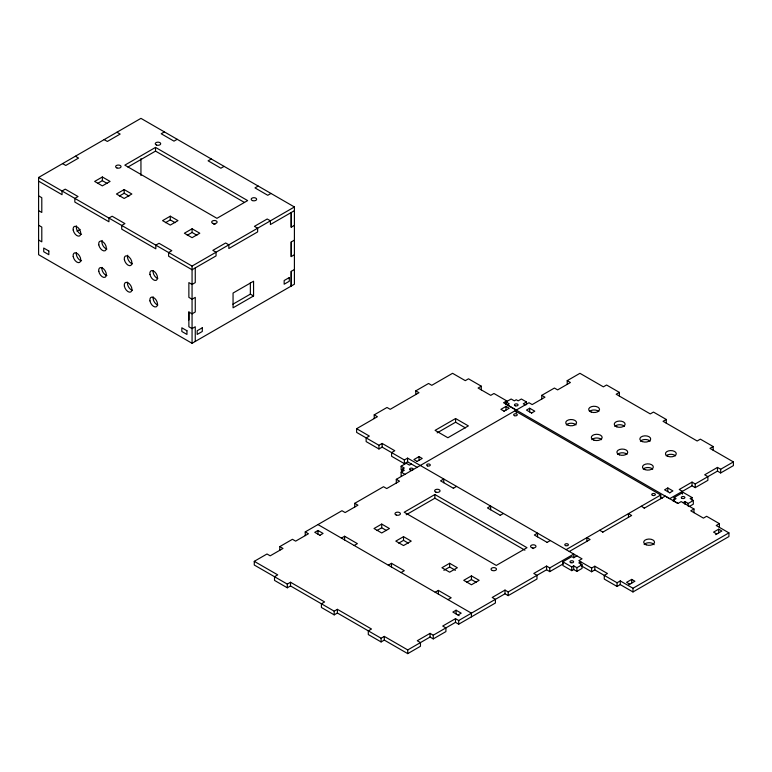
<?xml version="1.0" encoding="UTF-8"?>
<svg xmlns="http://www.w3.org/2000/svg" width="772" height="772" viewBox="0 0 772 772"><rect width="100%" height="100%" fill="white"/><g stroke="black" fill="none" stroke-linecap="round" stroke-linejoin="round"><path stroke-width="1.16" d="M38.6 181.159L38.6 254.692L192.064 343.299L294.412 284.202L294.412 206.973L140.948 118.367L38.6 177.464L38.6 181.159L62.049 194.689L62.049 191.002L65.244 189.15L78.04 196.542L74.836 198.385L74.836 202.081L108.939 221.767L108.939 218.071L112.133 216.228L124.929 223.61L121.725 225.453L121.725 229.149L155.828 248.835L155.828 245.149L159.022 243.296L171.818 250.688L168.614 252.531L168.614 256.227L192.064 269.756L216.054 255.908L216.054 252.222L212.85 250.369L225.646 242.987L228.84 244.83L228.84 248.526L257.626 231.909L257.626 228.213L254.422 226.37L267.218 218.987L270.412 220.831L270.412 224.527L294.412 210.669M195.258 267.913L195.258 282.6L192.064 284.453L188.87 282.6L188.87 297.374L192.064 299.218L195.258 297.374L195.258 311.985L192.064 313.837L188.87 311.985L188.87 326.759L192.064 328.602L195.258 326.759L195.258 341.456M192.064 343.299L192.064 266.07L294.412 206.973M291.218 271.358L291.198 286.065L291.218 271.358L294.412 269.515M294.412 254.741L291.218 256.584L291.218 241.974L294.412 240.131M291.218 227.209L291.218 212.512L291.208 227.209L294.412 225.356M164.397 131.906L161.203 133.759L173.989 141.141L177.193 139.298M102.358 176.981L94.657 181.43L102.358 185.878L110.068 181.43L102.358 176.981L102.358 180.667L107.173 183.446M155.529 147.413L124.832 165.14L216.932 218.322L247.638 200.595L155.529 147.413L155.529 151.109L244.531 202.496M97.542 183.446L102.358 180.667M127.901 167.061L155.529 151.109M124.167 189.565L116.456 194.013L124.167 198.462L131.867 194.013L124.167 189.565L124.167 193.261L128.982 196.04M119.351 196.04L124.167 193.261M76.968 231.214L80.095 229.409M211.287 158.984L208.093 160.827L220.879 168.209L224.083 166.366M170.284 216.189L162.574 220.638L170.284 225.086L177.985 220.638L170.284 216.189L170.284 219.885L175.099 222.664M165.469 222.664L170.284 219.885M258.176 186.052L254.982 187.895L267.768 195.287L270.972 193.434M192.083 228.782L184.383 233.231L192.083 237.679L199.794 233.231L192.083 228.782L192.083 232.469L196.899 235.248M187.268 235.248L192.083 232.469M232.941 304.187L250.36 294.132L253.563 295.975L253.563 281.22L233.057 293.051L233.057 307.816L253.563 295.975M374.217 418.549L374.217 414.853L387.004 407.471L390.207 409.314L418.984 392.697L415.79 390.854L415.79 394.55M415.79 390.854L428.576 383.472L431.78 385.315L452.566 373.31L465.294 380.654L468.498 378.801L481.294 386.193L481.294 389.879M417.372 467.475L407.587 461.82L404.393 463.663L391.597 456.281L391.597 452.585L394.791 450.742L382.14 443.437L378.946 445.28L356.625 432.397L356.625 428.701L377.411 416.706L374.217 414.853M481.294 386.193L478.09 388.036L490.751 395.341L493.945 393.498L506.741 400.88L506.741 402.723M356.625 428.701L369.344 436.055L366.15 437.898L366.15 441.594L378.946 448.976L382.14 447.123L404.393 459.977L407.587 458.124L582.02 558.832L578.826 560.684L591.613 568.067L594.816 566.223L607.467 573.528L604.273 575.372L604.273 579.068L617.06 586.45L620.263 584.607L632.982 591.95L728.922 536.559L728.922 532.873L716.213 525.51L719.417 523.667L719.417 527.363M455.596 418.53L435.09 430.361L447.876 437.743L468.372 425.903L455.596 418.53L455.596 422.216L437.145 432.87M506.741 400.88L503.547 402.723L516.246 410.086L516.246 412.856M506.017 404.731L506.017 401.961L511.132 399.008L514.335 400.851L516.246 399.742L518.166 400.851L521.37 399.008L526.485 401.961L526.485 404.731M402.723 470.823L401.122 469.907L401.122 466.211L406.236 463.258L409.44 465.101L411.36 463.991M416.986 461.482L422.226 458.452L419.032 456.609L413.917 459.562L417.112 461.415M503.971 411.264L509.211 408.234L506.017 406.39L500.903 409.343L504.097 411.187M402.405 471.933L402.405 469.164L404.316 468.054L401.122 466.211M401.122 475.813L401.122 472.117L404.316 470.273L402.405 469.164M526.485 401.961L523.281 403.804L525.201 404.914M573.779 557.77L573.779 554.074L549.77 567.931L546.576 566.088L533.78 573.471L536.984 575.314L536.984 579.01L508.198 595.627L505.004 593.784L458.703 620.514L455.499 618.662L442.713 626.053L445.907 627.897L445.907 631.592L433.256 638.898L430.052 637.054L407.741 649.937L384.292 636.398L381.098 638.241L337.403 613.016L334.199 614.869L321.413 607.477L321.413 603.791L324.607 601.938L290.513 582.252L287.309 584.105L254.268 565.027L254.268 561.331L266.996 553.987L270.19 555.83L282.986 548.448L279.792 546.605L279.792 550.291M279.792 546.605L292.443 539.3L295.637 541.143L308.433 533.761L305.239 531.908L305.239 535.604M305.239 531.908L341.948 510.717L345.142 512.56L357.938 505.178L354.734 503.334L354.734 507.021M354.734 503.334L383.52 486.717L386.714 488.56L399.51 481.178L396.306 479.325L396.306 483.021M396.306 479.325L528.974 402.733L532.169 404.586L544.964 397.194L541.761 395.351L541.761 399.047M541.761 395.351L554.421 388.046L557.616 389.889L570.412 382.507L567.208 380.664L567.208 384.35M567.208 380.664L579.936 373.31L603.386 386.849L606.58 385.006L619.376 392.388L619.376 396.084M319.878 535.276L323.072 533.423L317.958 530.47L314.764 532.323L320.004 535.343M531.599 413.039L534.793 411.187L529.679 408.234L526.485 410.086L531.725 413.107M341.407 538.103L344.601 536.25L357.397 543.642L354.194 545.486M381.715 524.082L374.015 528.531L381.715 532.979L389.426 528.531L381.715 524.082L381.715 527.768L386.531 530.547M434.887 494.514L404.19 512.241L496.29 565.422L526.996 547.695L434.887 494.514L434.887 498.21L524.921 550.195M376.9 530.547L381.715 527.768M406.236 514.75L434.887 498.21M453.347 488.242L456.551 486.399M619.376 392.388L616.172 394.231L650.275 413.917L653.469 412.074L666.265 419.457L666.265 423.152M254.268 561.331L277.717 574.87L274.523 576.713L274.523 580.409L287.309 587.791L290.513 585.948L334.199 611.173L337.403 609.33L371.496 629.016L368.302 630.859L368.302 634.555L381.098 641.937L384.292 640.094L407.741 653.633L420.46 646.28L420.46 642.593L417.266 640.741L430.052 633.358L433.256 635.202L455.499 622.357L458.703 624.201L495.412 603.009L495.412 599.323L492.208 597.47L505.004 590.088L508.198 591.931L546.576 569.775L549.77 571.627L563.338 563.792M403.524 536.665L395.814 541.114L403.524 545.563L411.225 541.114L403.524 536.665L403.524 540.361L408.34 543.141M398.709 543.141L403.524 540.361M388.297 565.172L391.491 563.328L404.287 570.711L401.083 572.554M500.237 515.31L503.441 513.467M666.265 419.457L663.061 421.309L697.164 440.995L700.358 439.152L713.154 446.534L713.154 450.23M449.642 563.29L441.931 567.738L449.642 572.187L457.342 567.738L449.642 563.29L449.642 566.986L455.422 570.325M443.861 570.325L449.642 566.986M435.186 592.249L438.38 590.397L451.176 597.789L447.982 599.632M471.441 575.883L463.74 580.332L471.441 584.78L479.151 580.332L471.441 575.883L471.441 579.569L476.256 582.358M466.626 582.358L471.441 579.569M547.136 542.388L550.33 540.535M713.154 446.534L709.951 448.378L733.4 461.917L733.4 465.613L720.672 472.956L717.477 471.103L695.225 483.957L692.03 482.104L679.244 489.496L682.438 491.339L682.438 494.109M457.989 615.014L461.193 613.171L456.069 610.208L452.875 612.061L459.147 615.68M669.71 492.777L672.914 490.934L667.799 487.972L664.596 489.824L669.845 492.854M566.098 549.645L660.764 494.987L660.764 498.683M569.225 551.536L590.088 539.493L586.884 537.64L586.884 541.336M602.507 532.313L631.66 515.484L628.456 513.641L628.456 517.337M644.118 508.294L665.232 496.097L677.97 503.441L681.174 501.588L693.97 508.98L693.97 512.666M733.4 461.917L720.672 469.26L717.477 467.417L704.691 474.799L707.885 476.642L707.885 480.338L695.225 487.643L692.03 485.8L669.71 498.683L507.291 404.914L509.211 403.804L506.017 401.961M580.747 564.564L580.747 561.794L578.826 562.894L582.02 564.747L582.02 568.433L576.906 571.386L573.702 569.543L571.791 570.653L562.836 565.48L562.836 561.794L571.791 556.622L573.702 557.731L576.906 555.879M674.139 500.295L674.139 497.525L683.095 492.362L692.05 497.525L692.05 500.295M672.653 500.681L674.612 499.552M562.836 561.794L571.791 566.957L573.702 565.847L576.906 567.7L582.02 564.747M683.095 502.697L685.015 501.588L688.209 503.441L693.324 500.478L693.324 504.174L689.232 506.538M692.05 497.525L690.129 498.635L693.324 500.478M693.97 508.98L690.766 510.823L703.427 518.128L706.621 516.285L719.417 523.667M581.779 566.079L591.613 571.762L594.816 569.91L617.06 582.763L620.263 580.911L632.982 588.254L728.922 532.873M628.63 584.858L634.902 581.239L631.708 579.396L626.584 582.349L629.788 584.201M715.615 534.639L721.888 531.02L718.693 529.177L713.569 532.13L716.773 533.973M116.948 132.224L120.152 134.077L107.356 141.459L104.162 139.616M674.139 497.525L676.06 498.635L672.856 500.478L677.98 503.441M75.376 156.233L78.57 158.077L65.784 165.459L62.58 163.616M514.972 410.82L660.764 494.987M660.321 496.956L662.405 498.162M641.252 506.258L644.446 508.101M38.6 177.464L192.064 266.07M455.596 422.216L465.419 427.9M38.6 195.847L41.794 197.7L41.794 212.464L38.6 210.621M599.68 530.258L602.874 532.101M38.6 225.231L41.794 227.074L41.794 241.848L38.6 240.005M453.637 488.406L440.561 480.859L443.755 479.007L443.755 482.703M500.497 515.455L487.45 507.928L490.645 506.085L490.645 509.771M547.358 542.513L534.34 534.996L537.534 533.153L537.534 536.849M401.122 472.117L405.213 474.481M317.958 524.564L471.422 613.171L471.422 616.857M291.208 241.983L291.218 256.584M140.948 158.598L140.948 175.514M720.672 469.26L720.672 472.956M718.693 529.177L718.693 532.873M717.477 467.417L717.477 471.103M695.225 483.957L695.225 487.643M692.03 482.104L692.03 485.8M688.209 503.441L688.209 506.21M685.015 501.588L685.015 504.357M667.799 487.972L667.799 491.667M632.982 588.254L632.982 591.95M631.708 579.396L631.708 583.092M620.263 580.911L620.263 584.607M617.06 582.763L617.06 586.45M594.816 566.223L594.816 569.91M591.613 568.067L591.613 571.762M576.906 567.7L576.906 571.386M573.702 565.847L573.702 569.543M571.791 566.957L571.791 570.653M549.77 567.931L549.77 571.627M546.576 566.088L546.576 569.775M529.679 408.234L529.679 411.93M508.198 591.931L508.198 595.627M506.017 406.39L506.017 410.086M505.004 590.088L505.004 593.784M458.703 620.514L458.703 624.201M456.069 610.208L456.069 613.904M455.499 618.662L455.499 622.357M438.38 590.397L438.38 594.093M433.256 635.202L433.256 638.898M430.052 633.358L430.052 637.054M419.032 456.609L419.032 460.305M407.741 649.937L407.741 653.633M407.587 458.124L407.587 461.82M404.393 459.977L404.393 463.663M391.491 563.328L391.491 567.024M384.292 636.398L384.292 640.094M382.14 443.437L382.14 447.123M381.098 638.241L381.098 641.937M378.946 445.28L378.946 448.976M344.601 536.25L344.601 539.946M337.403 609.33L337.403 613.016M334.199 611.173L334.199 614.869M317.958 530.47L317.958 534.166M290.513 582.252L290.513 585.948M287.309 584.105L287.309 587.791M250.36 282.774L250.36 294.132M188.87 311.985L188.87 319.994M643.221 469.067A5.423 3.136 0 0 1 648.065 467.533A5.423 3.136 0 0 1 652.726 469.241M617.639 454.303A5.423 3.136 0 0 1 626.98 454.303M591.892 439.702A5.423 3.136 0 0 1 596.727 437.994A5.423 3.136 0 0 1 601.562 439.702M566.301 424.928A5.423 3.136 0 0 1 574.725 424.002L575.208 424.282A5.423 3.136 0 0 1 575.98 424.928M666.178 455.818A5.423 3.136 0 0 1 675.519 455.818M640.432 441.217A5.423 3.136 0 0 1 645.267 439.509A5.423 3.136 0 0 1 650.101 441.217M614.85 426.443A5.423 3.136 0 0 1 619.684 424.735A5.423 3.136 0 0 1 624.519 426.443M589.422 411.505A5.423 3.136 0 0 1 598.773 411.505M157.845 305.027A5.423 3.136 60 0 1 153.165 296.93M132.485 290.311A5.423 3.136 60 0 1 128.673 287.126A5.423 3.136 60 0 1 127.583 282.166M106.903 275.536A5.423 3.136 60 0 1 103.467 272.921L103.274 272.641A5.423 3.136 60 0 1 102.001 267.392M81.552 260.801A5.423 3.136 60 0 1 77.692 257.867A5.423 3.136 60 0 1 76.37 252.859M157.845 278.518A5.423 3.136 60 0 1 153.117 270.663M132.485 263.802A5.423 3.136 60 0 1 128.509 260.318A5.423 3.136 60 0 1 127.737 255.214M106.903 249.028A5.423 3.136 60 0 1 102.917 245.544A5.423 3.136 60 0 1 102.155 240.439M81.552 234.292A5.423 3.136 60 0 1 77.509 231.069A5.423 3.136 60 0 1 76.486 225.887M644.176 544.569A5.423 3.136 0 0 1 649.233 542.735A5.423 3.136 0 0 1 654.135 544.694M532.815 548.516A2.712 1.563 0 0 1 533.664 548.506M213.603 224.266A2.712 1.563 0 0 1 215.118 224.256M202.303 327.791L197.178 330.744L197.178 334.43L202.303 331.477L202.303 327.791M289.278 277.563L284.164 280.525L284.164 284.212L289.278 281.259L289.278 277.563M48.829 251.006L43.714 248.044L43.714 251.74L48.829 254.692L48.829 251.006M186.949 330.744L181.835 327.791L181.835 331.477L186.949 334.43L186.949 330.744M616.818 426.839A5.423 3.136 0 0 0 625.108 424.272A5.423 3.136 0 0 0 617.117 421.415A5.423 3.136 0 0 0 616.818 426.839M642.401 441.613A5.423 3.136 0 0 0 650.69 439.046A5.423 3.136 0 0 0 642.7 436.19A5.423 3.136 0 0 0 642.401 441.613M591.236 412.065A5.423 3.136 0 0 0 599.526 409.507A5.423 3.136 0 0 0 591.535 406.641A5.423 3.136 0 0 0 591.236 412.065M667.992 456.377A5.423 3.136 0 0 0 676.272 453.82A5.423 3.136 0 0 0 668.282 450.954A5.423 3.136 0 0 0 667.992 456.377M645.035 469.637A5.423 3.136 0 0 0 653.315 467.07A5.423 3.136 0 0 0 645.324 464.213A5.423 3.136 0 0 0 645.035 469.637M619.453 454.862A5.423 3.136 0 0 0 627.732 452.295A5.423 3.136 0 0 0 619.742 449.439A5.423 3.136 0 0 0 619.453 454.862M593.861 440.088A5.423 3.136 0 0 0 602.15 437.531A5.423 3.136 0 0 0 594.16 434.665A5.423 3.136 0 0 0 593.861 440.088M568.279 425.324A5.423 3.136 0 0 0 576.568 422.757A5.423 3.136 0 0 0 568.578 419.9A5.423 3.136 0 0 0 568.279 425.324M98.787 244.83A5.423 3.136 60 0 0 105.146 250.726A5.423 3.136 60 0 0 103.631 242.379A5.423 3.136 60 0 0 98.787 244.83M124.369 259.604A5.423 3.136 60 0 0 130.729 265.491A5.423 3.136 60 0 0 129.214 257.144A5.423 3.136 60 0 0 124.369 259.604M73.205 230.056A5.423 3.136 60 0 0 79.564 235.952A5.423 3.136 60 0 0 78.049 227.605A5.423 3.136 60 0 0 73.205 230.056M149.951 274.369A5.423 3.136 60 0 0 156.32 280.265A5.423 3.136 60 0 0 154.796 271.918A5.423 3.136 60 0 0 149.951 274.369M149.951 300.877A5.423 3.136 60 0 0 156.32 306.773A5.423 3.136 60 0 0 154.796 298.426A5.423 3.136 60 0 0 149.951 300.877M124.369 286.113A5.423 3.136 60 0 0 130.729 291.999A5.423 3.136 60 0 0 129.214 283.652A5.423 3.136 60 0 0 124.369 286.113M98.787 271.339A5.423 3.136 60 0 0 105.146 277.235A5.423 3.136 60 0 0 103.631 268.888A5.423 3.136 60 0 0 98.787 271.339M73.205 256.574A5.423 3.136 60 0 0 79.564 262.461A5.423 3.136 60 0 0 78.049 254.113A5.423 3.136 60 0 0 73.205 256.574M646.154 544.8A5.423 3.136 0 0 0 654.531 542.349A5.423 3.136 0 0 0 646.656 539.387A5.423 3.136 0 0 0 646.154 544.8M435.939 492.169A2.712 1.563 0 0 0 440.05 490.857A2.712 1.563 0 0 0 436.026 489.458A2.712 1.563 0 0 0 435.939 492.169M531.879 547.705A2.712 1.563 0 0 0 535.99 546.393A2.712 1.563 0 0 0 531.956 544.993A2.712 1.563 0 0 0 531.879 547.705M396.297 515.059A2.712 1.563 0 0 0 400.407 513.747A2.712 1.563 0 0 0 396.374 512.347A2.712 1.563 0 0 0 396.297 515.059M492.362 570.518A2.712 1.563 0 0 0 496.473 569.205A2.712 1.563 0 0 0 492.44 567.806A2.712 1.563 0 0 0 492.362 570.518M156.581 145.068A2.712 1.563 0 0 0 160.692 143.756A2.712 1.563 0 0 0 156.668 142.357A2.712 1.563 0 0 0 156.581 145.068M252.521 200.604A2.712 1.563 0 0 0 256.632 199.292A2.712 1.563 0 0 0 252.598 197.893A2.712 1.563 0 0 0 252.521 200.604M116.939 167.958A2.712 1.563 0 0 0 121.05 166.646A2.712 1.563 0 0 0 117.016 165.247A2.712 1.563 0 0 0 116.939 167.958M213.004 223.417A2.712 1.563 0 0 0 217.115 222.104A2.712 1.563 0 0 0 213.082 220.705A2.712 1.563 0 0 0 213.004 223.417M570.836 562.682A1.805 1.042 0 0 0 573.596 561.823A1.805 1.042 0 0 0 570.933 560.868A1.805 1.042 0 0 0 570.836 562.682M410.405 470.052A1.805 1.042 0 0 0 413.165 469.202A1.805 1.042 0 0 0 410.501 468.247A1.805 1.042 0 0 0 410.405 470.052M515.3 405.802A1.805 1.042 0 0 0 518.06 404.943A1.805 1.042 0 0 0 515.397 403.997A1.805 1.042 0 0 0 515.3 405.802M514.509 415.683A1.805 1.042 0 0 0 517.279 414.834A1.805 1.042 0 0 0 514.615 413.879A1.805 1.042 0 0 0 514.509 415.683M427.524 465.912A1.805 1.042 0 0 0 430.293 465.053A1.805 1.042 0 0 0 427.63 464.097A1.805 1.042 0 0 0 427.524 465.912M565.625 545.64A1.805 1.042 0 0 0 568.395 544.781A1.805 1.042 0 0 0 565.731 543.835A1.805 1.042 0 0 0 565.625 545.64M652.61 495.421A1.805 1.042 0 0 0 655.38 494.562A1.805 1.042 0 0 0 652.716 493.607A1.805 1.042 0 0 0 652.61 495.421M682.139 498.413A1.805 1.042 0 0 0 684.899 497.564A1.805 1.042 0 0 0 682.236 496.608A1.805 1.042 0 0 0 682.139 498.413"/></g></svg>
